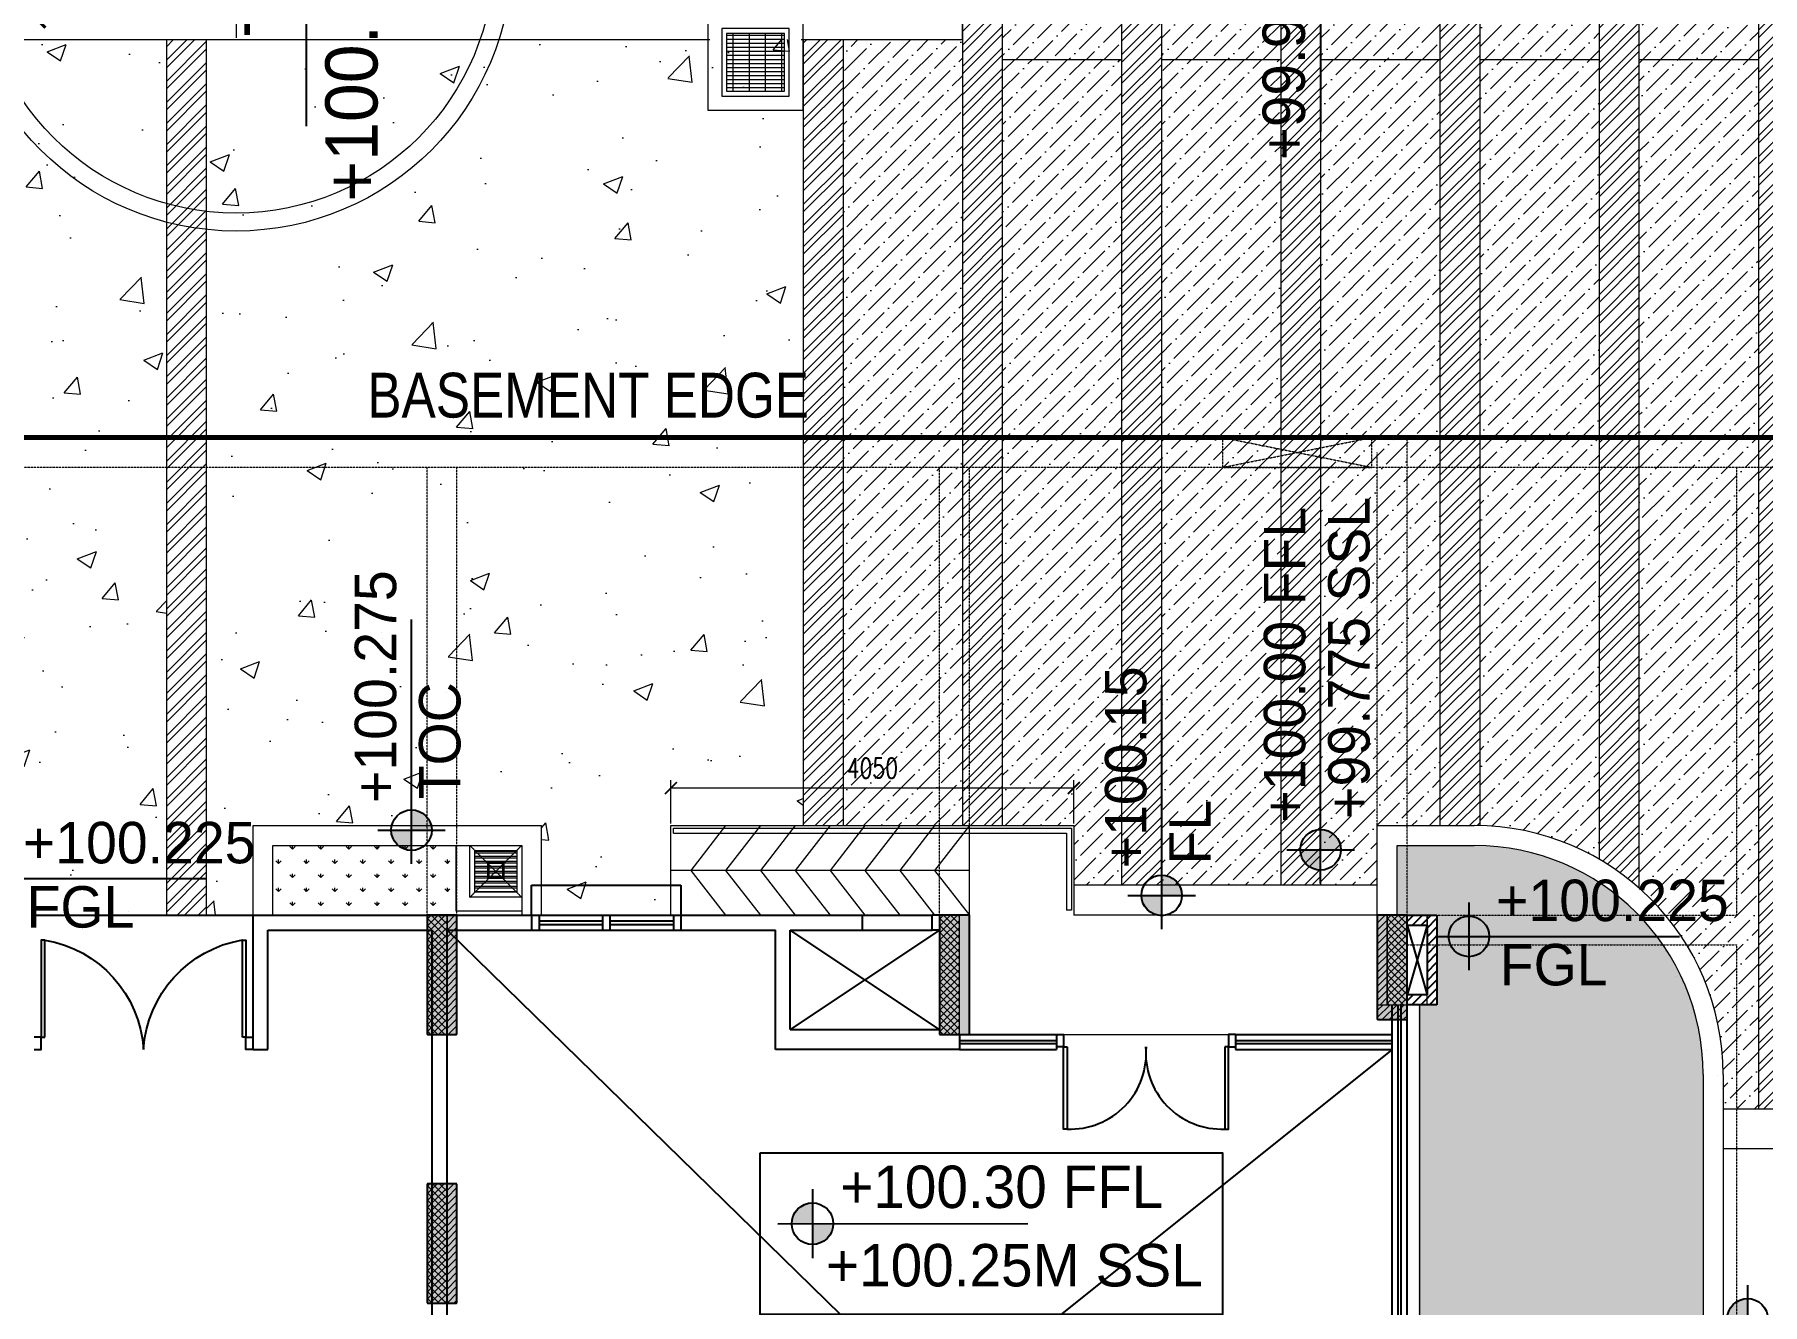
# Model space of a CAD drawing. Header units: millimetres. Extents: x 7964926 to 16080295, y -6277184 to -2986664.
# Drawn here: x 8145115 to 8162482, y -3094772 to -3082010 of the extents above; entities that cross this region are included whole.
import ezdxf

# ---------------------------------------------------------------- set-up
doc = ezdxf.new("R2010")
doc.units = ezdxf.units.MM
doc.header["$LTSCALE"] = 2000
doc.header["$MEASUREMENT"] = 0
doc.header["$PDMODE"] = 35
doc.header["$PDSIZE"] = 100
for name, pattern in [('( Hidden )', [0.375, 0.25, -0.125]), ('1', [0, 0, 0]), ('DASHED2', [0.375, 0.25, -0.125]), ('HIDDEN', [0.375, 0.25, -0.125])]:
    doc.linetypes.add(name, pattern=pattern)
for name, color, linetype in [('a-chajja', 2, 'HIDDEN'), ('a-col', 8, 'DASHED2'), ('a-cutout', 8, 'Continuous'), ('a-door', 8, 'Continuous'), ('a-glazing', 5, 'Continuous'), ('a-hat col', 252, 'Continuous'), ('a-hatch', 8, 'Continuous'), ('a-hatch wall', 8, 'Continuous'), ('a-stair', 1, 'Continuous'), ('a-wall', 8, 'Continuous'), ('a-window', 8, 'Continuous'), ('L - proposed trees', 74, 'Continuous'), ('L-FL', 7, 'Continuous')]:
    doc.layers.add(name, color=color, linetype=linetype)
for name, color, linetype, lineweight in [('BASEMENT EDGE', 4, 'Continuous', 5), ('L - paving', 9, 'Continuous', 5), ('L- existing trees', 76, 'Continuous', 18), ('L-base plan', 250, 'Continuous', 5), ('L-CHAMBERS', 50, 'Continuous', 5), ('L-CORECUT', 4, 'Continuous', 5), ('L-DIM', 2, 'Continuous', 18), ('L-ELE 1', 24, 'Continuous', 20), ('L-ELE 2', 30, 'Continuous', 15), ('L-ELE 4', 27, 'Continuous', 9), ('L-ELE-4', 44, 'Continuous', 5), ('L-HATCH-1', 9, 'Continuous', 5), ('L-kerb', 24, 'Continuous', 13), ('L-lights', 213, 'Continuous', 0), ('L-Paver 400x400', 250, '1', 13), ('L-SHRUBS', 96, 'Continuous', 18), ('L-TEXT', 7, 'Continuous', 20), ('STR-Column', 250, 'Continuous', 15), ('STR-Column Hatch', 250, 'Continuous', 15), ('STR-Podium Beam', 8, 'Continuous', 15), ('STR-RCC Up Stand', 250, 'Continuous', 15), ('STR-Retaining Wall', 250, 'HIDDEN', 15)]:
    doc.layers.add(name, color=color, linetype=linetype, lineweight=lineweight)
doc.styles.add('Arial narrow', font='ARIALN.TTF')
doc.styles.add('Century Gothic', font='GOTHIC.TTF')
doc.styles.add('romans', font='romans.shx', dxfattribs={"width": 0.75})
doc.styles.get("Standard").update_dxf_attribs({"font": 'romans.shx', "width": 0.75})
doc.dimstyles.new('a-100 dim s', dxfattribs={"dimscale": 200, "dimtxt": 1, "dimasz": 0.6, "dimexe": 0.4, "dimexo": 0.1, "dimgap": 0.5, "dimtad": 1, "dimdec": 0, "dimzin": 1, "dimdsep": 46, "dimtxsty": 'romans', "dimblk": 'ARCHTICK', "dimcen": 0.09, "dimclrd": 8, "dimclre": 8, "dimclrt": 2, "dimadec": 0, "dimazin": 0, "dimtfac": 1, "dimtdec": 0, "dimtofl": 0, "dimtmove": 2, "dimatfit": 3, "dimfxl": 1, "dimtolj": 1, "dimtzin": 0, "dimlwd": -1, "dimlwe": -1, "dimarcsym": 0})
pattern_1 = [(45, (5637776.44, -3588698.786), (-35.3553391, 35.3553391), []), (135, (5637776.44, -3588698.786), (-35.3553391, -35.3553391), [])]
pattern_2 = [(45, (5637776.44, -3591598.786), (-35.3553391, 35.3553391), []), (135, (5637776.44, -3591598.786), (-35.3553391, -35.3553391), [])]
pattern_3 = [(45, (5642926.44, -3588698.786), (-35.3553391, 35.3553391), []), (135, (5642926.44, -3588698.786), (-35.3553391, -35.3553391), [])]
pattern_4 = [(45, (5647426.44, -3588698.786), (-35.3553391, 35.3553391), []), (135, (5647426.44, -3588698.786), (-35.3553391, -35.3553391), [])]
pattern_5 = [(45, (5651888.427, -3483468.836), (-35.3553391, 35.3553391), [])]
pattern_6 = [(45, (5651888.427, -3480568.836), (-35.3553391, 35.3553391), [])]
pattern_7 = [(45, (5661238.427, -3480568.836), (-35.3553391, 35.3553391), [])]
pattern_8 = [(45, (5674698.427, -3570941.595), (-35.3553391, 35.3553391), [])]
pattern_9 = [(45, (0.76, -12.86), (66.2912607, 243.067956), [312.5, -62.5, 0, -62.5])]
pattern_10 = [(50, (0, 0), (1972.4655, -172.56837), [206.25, -2268.75]), (355, (0, 0), (-381.56617, 2068.52837), [165, -1815]), (100.451444, (164.4, -14.4), (1590.89933, 1895.95998), [175.28553, -1928.1408]), (46.1842, (0, 550), (2934.91366, -455.178), [309.375, -3403.125]), (96.635635, (244.6, 512), (2570.32035, 2678.82615), [262.9284, -2892.2128]), (351.184164, (0, 550), (2570.3203, 2678.8262), [247.5, -2722.5]), (21, (275, 412.5), (1641.4944, -1107.20195), [206.25, -2268.75]), (326, (275, 412.5), (669.11716, 1994.16262), [165, -1815]), (71.451445, (411.8, 320.2), (2310.61154, 886.96067), [175.2855, -1928.1408]), (37.5, (0, 0), (33.4396, 915.4581), [0, -1793, 0, -1842.5, 0, -1821.875]), (7.5, (0, 0), (723.44123, 1084.63221), [0, -1050.5, 0, -1751.75, 0, -694.375]), (327.5, (-613.25, 0), (1468.0117, -62.0259), [0, -687.5, 0, -2145, 0, -2846.25]), (317.5, (-888.2, 0), (1603.76197, 275.2887), [0, -893.75, 0, -1424.5, 0, -2021.25])]
pattern_11 = [(45, (0, 0), (-106.0660172, 106.0660172), []), (45, (0, 75), (-106.0660172, 106.0660172), [])]

# ---------------------------------------------------------------- blocks, each defined once
blk = doc.blocks.new('basement - column')
at = {"layer": 'a-hat col'}
h = blk.add_hatch(color=256, dxfattribs=at)
h.dxf.hatch_style = 1
h.paths.add_polyline_path([(161275, -4799), (160975, -4799), (160975, -5999), (161275, -5999)])
h = blk.add_hatch(color=256, dxfattribs=at)
h.dxf.hatch_style = 1
h.paths.add_polyline_path([(166425, -4799), (166125, -4799), (166125, -5999), (166425, -5999)])
h = blk.add_hatch(color=256, dxfattribs=at)
h.dxf.hatch_style = 1
h.paths.add_polyline_path([(170825, -4799), (170525, -4799), (170525, -5849), (170825, -5849)])
h = blk.add_hatch(color=256, dxfattribs=at)
h.dxf.hatch_style = 1
h.paths.add_polyline_path([(161275, -7499), (160975, -7499), (160975, -8699), (161275, -8699)])
at = {"layer": 'a-col', "linetype": 'DASHED2', "ltscale": 0.001}
for points in [[(160975, -5999), (161275, -5999), (161275, -4799), (160975, -4799)], [(166125, -5999), (166425, -5999), (166425, -4799), (166125, -4799)], [(170525, -5849), (170825, -5849), (170825, -4799), (170525, -4799)], [(160975, -8699), (161275, -8699), (161275, -7499), (160975, -7499)]]:
    blk.add_lwpolyline(points, close=True, dxfattribs=at)
blk = doc.blocks.new('tree4 cg')
at = {"layer": 'L- existing trees'}
for p, q in [((-1329.1, 1981.5), (-1329.1, 998.3)), ((-838.3, 1461.8), (-1819.9, 1461.8))]:
    blk.add_line(p, q, dxfattribs=at)
for centre, radius in [((-1329.4, 1462.5), 1542.1), ((-1329.4, 1462.5), 1442.1), ((-1329.1, 1461.8), 28.1)]:
    blk.add_circle(centre, radius, dxfattribs=at)
blk = doc.blocks.new('finish lvl')
h = blk.add_hatch(color=256)
edge = h.paths.add_edge_path()
edge.add_ellipse((0.0378, 0.003), major_axis=(-0.0305, 0.0305), ratio=1, start_angle=-45, end_angle=45)
edge.add_line((-0.0053, 0.003), (0.0378, 0.003))
edge.add_line((0.0378, 0.003), (0.0378, 0.0461))
edge = h.paths.add_edge_path()
edge.add_ellipse((0.0378, 0.003), major_axis=(-0.0305, 0.0305), ratio=1, start_angle=135, end_angle=225)
edge.add_line((0.0809, 0.003), (0.0378, 0.003))
edge.add_line((0.0378, 0.003), (0.0378, -0.0401))
for p, q in [((0.0378, 0.0748), (0.0378, -0.0688)), ((-0.034, 0.003), (0.4857, 0.003))]:
    blk.add_line(p, q)
blk.add_ellipse((0.0378, 0.003), major_axis=(-0.0305, 0.0305), ratio=1, start_param=1.570796326794534, end_param=7.85398163397412)
at = {"layer": 'L-FL'}
for tag, p in [('%%P0.00', (0.1256, 0.0357)), ('FIN.LVL.', (0.1075, -0.103))]:
    blk.add_attdef(tag, p, '', height=0.08, dxfattribs=at)
blk = doc.blocks.new('door1800')
at = {"layer": 'a-door'}
for points in [[(129709, -237812), (129709, -237885), (129583, -237885), (129583, -237812)], [(129709, -239665), (129709, -239592), (129583, -239592), (129583, -239665)]]:
    blk.add_lwpolyline(points, dxfattribs=at)
for points in [[(129583, -237922), (128731, -237922), (128731, -237885), (129583, -237885)], [(129583, -239555), (128731, -239555), (128731, -239592), (129583, -239592)]]:
    blk.add_lwpolyline(points, close=True, dxfattribs=at)
for centre, start, end in [((129517, -237954), 177.6594, 274.8088), ((129517, -239523), 85.1912, 182.3406)]:
    blk.add_arc(centre, 787, start, end, dxfattribs=at)
blk = doc.blocks.new('electrical room_2.2m')
at = {"layer": 'a-door'}
for points in [[(0, 0), (71, 0), (71, -122), (0, -122)], [(2200, 0), (2129, 0), (2129, -122), (2200, -122)]]:
    blk.add_lwpolyline(points, dxfattribs=at)
for points in [[(107, -122), (107, -1100), (71, -1100), (71, -122)], [(2093, -122), (2093, -1100), (2129, -1100), (2129, -122)]]:
    blk.add_lwpolyline(points, close=True, dxfattribs=at)
for centre, radius, start, end in [((-89, 75), 1191, 279.4634, 356.4294), ((2289, 75), 1192, 183.5891, 260.5418)]:
    blk.add_arc(centre, radius, start, end, dxfattribs=at)
blk = doc.blocks.new('block 3')
at = {"layer": 'a-hatch wall'}
h = blk.add_hatch(dxfattribs=at)
h.set_pattern_fill('ANSI31', color=256, scale=500)
h.set_pattern_definition([(45, (1424320.437, 166168.526), (-44.1941738, 44.1941738), [])])
h.paths.add_polyline_path([(8236793.7, -2854205.3), (8236493.7, -2854205.3), (8236493.7, -2854305.3), (8236693.7, -2854305.3), (8236693.7, -2855005.3), (8236493.7, -2855005.3), (8236493.7, -2855105.3), (8236793.7, -2855105.3)])
at = {"layer": 'a-chajja', "ltscale": 500}
blk.add_lwpolyline([(8227693.7, -2854205.3), (8227693.7, -2853905.3), (8229193.7, -2853905.3), (8229193.7, -2854205.3)], dxfattribs=at)
at = {"layer": 'a-cutout', "linetype": 'HIDDEN', "ltscale": 1000}
for p, q in [((8226843.7, -2854355.3), (8236343.7, -2863630.3)), ((8236343.7, -2855555.3), (8226243.7, -2863630.3))]:
    blk.add_line(p, q, dxfattribs=at)
at = {"layer": 'a-stair'}
for p, q in [((8222701.9, -2854205.3), (8224893.7, -2854205.3)), ((8231018.7, -2854205.3), (8231718.7, -2854205.3)), ((8231793.7, -2855355.3), (8230293.7, -2854355.3)), ((8231793.7, -2854355.3), (8230293.7, -2855355.3)), ((8231018.7, -2854355.3), (8231718.7, -2854355.3)), ((8236693.7, -2854305.3), (8236493.7, -2855005.3)), ((8236493.7, -2854305.3), (8236693.7, -2855005.3))]:
    blk.add_line(p, q, dxfattribs=at)
at = {"layer": 'a-wall'}
for p, q in [((8224893.7, -2854205.3), (8227693.7, -2854205.3)), ((8224893.7, -2855555.3), (8224893.7, -2854205.3)), ((8227693.7, -2854205.3), (8227693.7, -2854355.3)), ((8229193.7, -2854205.3), (8231018.7, -2854205.3)), ((8229193.7, -2854205.3), (8229193.7, -2854355.3)), ((8231018.7, -2854355.3), (8231018.7, -2854205.3)), ((8231718.7, -2854355.3), (8231718.7, -2854205.3)), ((8231793.7, -2854205.3), (8231718.7, -2854205.3)), ((8231793.7, -2854205.3), (8231793.7, -2854355.3)), ((8236493.7, -2854205.3), (8236793.7, -2854205.3)), ((8236793.7, -2854205.3), (8236793.7, -2855105.3)), ((8225043.7, -2854355.3), (8226693.7, -2854355.3)), ((8225043.7, -2855555.3), (8225043.7, -2854355.3)), ((8226693.7, -2861805.3), (8226693.7, -2854355.3)), ((8226843.7, -2854355.3), (8227693.7, -2854355.3)), ((8226843.7, -2861955.3), (8226843.7, -2854355.3)), ((8229193.7, -2854355.3), (8230143.7, -2854355.3)), ((8230143.7, -2855555.3), (8230143.7, -2854355.3)), ((8230293.7, -2854355.3), (8231018.7, -2854355.3)), ((8230293.7, -2855355.3), (8230293.7, -2854355.3)), ((8231793.7, -2854355.3), (8231718.7, -2854355.3)), ((8236493.7, -2854305.3), (8236693.7, -2854305.3)), ((8236693.7, -2854305.3), (8236693.7, -2855005.3)), ((8236693.7, -2855005.3), (8236493.7, -2855005.3)), ((8236793.7, -2855105.3), (8236493.7, -2855105.3)), ((8230293.7, -2855355.3), (8231793.7, -2855355.3)), ((8231993.7, -2855405.3), (8231993.7, -2855555.3)), ((8224893.7, -2855555.3), (8225043.7, -2855555.3)), ((8231993.7, -2855555.3), (8230143.7, -2855555.3))]:
    blk.add_line(p, q, dxfattribs=at)
at = {"layer": 'a-window'}
for p, q in [((8227693.7, -2854205.3), (8229193.7, -2854205.3)), ((8227768.7, -2854205.3), (8227768.7, -2854355.3)), ((8227768.7, -2854262.8), (8228406.2, -2854262.8)), ((8228406.2, -2854205.3), (8228406.2, -2854355.3)), ((8228481.2, -2854205.3), (8228481.2, -2854355.3)), ((8228481.2, -2854262.8), (8229118.7, -2854262.8)), ((8229118.7, -2854205.3), (8229118.7, -2854355.3)), ((8227693.7, -2854355.3), (8229193.7, -2854355.3)), ((8227768.7, -2854297.8), (8228406.2, -2854297.8)), ((8228481.2, -2854297.8), (8229118.7, -2854297.8)), ((8236343.7, -2859692.8), (8236343.7, -2855105.3)), ((8236403.7, -2859692.8), (8236403.7, -2855105.3)), ((8236433.7, -2859692.8), (8236433.7, -2855105.3)), ((8236493.7, -2859692.8), (8236493.7, -2855105.3)), ((8231993.7, -2855405.3), (8232968.7, -2855405.3)), ((8231993.7, -2855465.3), (8232968.7, -2855465.3)), ((8232968.7, -2855405.3), (8232968.7, -2855555.3)), ((8234768.7, -2855405.3), (8236343.7, -2855405.3)), ((8234768.7, -2855405.3), (8234768.7, -2855555.3)), ((8234768.7, -2855465.3), (8236343.7, -2855465.3)), ((8231993.7, -2855495.3), (8232968.7, -2855495.3)), ((8231993.7, -2855555.3), (8232968.7, -2855555.3)), ((8234768.7, -2855495.3), (8236343.7, -2855495.3)), ((8234768.7, -2855555.3), (8236343.7, -2855555.3))]:
    blk.add_line(p, q, dxfattribs=at)
at = {"layer": 'a-glazing', "xscale": 0.9712230215821651, "yscale": 0.9712230215821651, "zscale": 0.9712230215821651, "rotation": 90}
blk.add_blockref('door1800', (8002000.7, -2981381.8), dxfattribs=at)
at = {"layer": 'a-hatch', "xscale": -1, "rotation": 180}
blk.add_blockref('electrical room_2.2m', (8222693.7, -2855555.3), dxfattribs=at)
blk = doc.blocks.new('cb 1')
at = {"layer": 'L-Paver 400x400', "true_color": 0x636466}
h = blk.add_hatch(dxfattribs=at)
h.set_pattern_fill('GRATE', color=251, scale=1300)
h.paths.add_polyline_path([(8080578, -3139540), (8079998, -3139540), (8079998, -3140120), (8080578, -3140120)])
at = {"layer": 'L-CHAMBERS', "color": 8}
blk.add_lwpolyline([(8079808, -3140310), (8080768, -3140310), (8080768, -3139350), (8079808, -3139350)], close=True, dxfattribs=at)
at = {"layer": 'L-CHAMBERS', "color": 37}
for points in [[(8079948, -3140170), (8080628, -3140170), (8080628, -3139490), (8079948, -3139490)], [(8079998, -3140120), (8080578, -3140120), (8080578, -3139540), (8079998, -3139540)]]:
    blk.add_lwpolyline(points, close=True, dxfattribs=at)
blk = doc.blocks.new('PL')
at = {"layer": 'L-lights'}
h = blk.add_hatch(dxfattribs=at)
h.set_pattern_fill('ANSI31', color=256, scale=32.5, style=0)
h.set_pattern_definition([(45, (6e-11, 1e-11), (-72.965, 72.965), [])])
edge = h.paths.add_edge_path()
edge.add_arc((0, 0), 359, 89.6522, 276.067)
edge.add_arc((0, 0), 359, 276.067, 449.6522)
at = {"layer": 'L-lights', "const_width": 65}
for points in [[(0, -1659), (0, 1659)], [(1659, -2), (-1659, -2)]]:
    blk.add_lwpolyline(points, dxfattribs=at)
for points in [[(6, 1009, 1.057607), (107, -1003, 0.945531)], [(2, 359, 1.057607), (38, -357, 0.945531)]]:
    blk.add_lwpolyline(points, format="xyb", close=True, dxfattribs=at)
blk = doc.blocks.new('_ArchTick')
at = {"color": 0, "linetype": 'ByBlock', "const_width": 0.15}
blk.add_lwpolyline([(-0.5, -0.5), (0.5, 0.5)], dxfattribs=at)
blk = doc.blocks.new('*D411')
at = {"layer": 'Defpoints', "color": 0, "transparency": 16777216}
for p in [(8151511, -3089583), (8151511, -3089960), (8155561, -3089960)]:
    blk.add_point(p, dxfattribs=at)
at = {"layer": 'L-DIM', "color": 8, "transparency": 16777216}
for p, q in [((8151511, -3089940), (8151511, -3089503)), ((8155561, -3089583), (8151511, -3089583)), ((8155561, -3089940), (8155561, -3089503))]:
    blk.add_line(p, q, dxfattribs=at)
at = {"layer": 'L-DIM', "color": 8, "transparency": 16777216, "xscale": 120, "yscale": 120, "zscale": 120, "rotation": 180}
blk.add_blockref('_ArchTick', (8151511, -3089583), dxfattribs=at)
at = {"layer": 'L-DIM', "color": 8, "transparency": 16777216, "xscale": 120, "yscale": 120, "zscale": 120}
blk.add_blockref('_ArchTick', (8155561, -3089583), dxfattribs=at)
at = {"layer": 'L-DIM', "color": 2, "transparency": 16777216, "insert": (8153536, -3089383), "char_height": 200, "attachment_point": 5, "style": 'romans'}
blk.add_mtext('\\A1;4050', dxfattribs=at)

msp = doc.modelspace()

# ---------------------------------------------------------------- hatches: boundary and pattern name
at = {"layer": 'L - paving'}
h = msp.add_hatch(dxfattribs=at)
h.set_pattern_fill('ANSI36', color=37, scale=1000)
h.set_pattern_definition([(45, (-6399.24, 232.08), (66.2912607, 243.067956), [312.5, -62.5, 0, -62.5])])
edge = h.paths.add_edge_path()
edge.add_line((8156443.6, -3080513.7), (8156441.2, -3082260))
edge.add_line((8156441.2, -3082260), (8157641.2, -3082260))
edge.add_line((8157641.2, -3082260), (8157641.2, -3080508.1))
edge.add_line((8157641.2, -3080508.1), (8157401.1, -3080508.1))
edge.add_line((8157401.1, -3080608.1), (8157401.1, -3080508.1))
edge.add_line((8157401.1, -3080508.1), (8156441.2, -3080508.1))
h.paths.add_polyline_path([(8156891.1, -3080608.1), (8156921.1, -3080638.1), (8156951.1, -3080608.1)], flags=17)
h = msp.add_hatch(dxfattribs=at)
h.set_pattern_fill('ANSI36', color=37, scale=1000)
h.set_pattern_definition([(45, (-4799.24, 232.08), (66.2912607, 243.067956), [312.5, -62.5, 0, -62.5])])
edge = h.paths.add_edge_path()
edge.add_line((8158041.2, -3082260), (8159241.2, -3082260))
edge.add_line((8159241.2, -3082260), (8159241.2, -3080608.1))
edge.add_line((8159241.2, -3080508.1), (8158041.2, -3080508.1))
edge.add_line((8158041.2, -3080519.1), (8158041.2, -3082260))
h = msp.add_hatch(dxfattribs=at)
h.set_pattern_fill('ANSI36', color=37, scale=1000)
h.set_pattern_definition(pattern_9)
edge = h.paths.add_edge_path()
edge.add_arc((8159586.3, -3092460), 2500, 59.86927, 88.74084)
edge.add_line((8159641.2, -3089960.6), (8159641.2, -3080508.1))
edge.add_line((8159641.2, -3080508.1), (8160841.2, -3080508.1))
edge.add_line((8160841.2, -3080508.1), (8160841.2, -3090297.8))
h = msp.add_hatch(dxfattribs=at)
h.set_pattern_fill('ANSI36', color=37, scale=1000)
h.set_pattern_definition(pattern_9)
edge = h.paths.add_edge_path()
edge.add_line((8162086.3, -3092610), (8162086.3, -3092810))
edge.add_line((8162086.3, -3092810), (8162441.2, -3092810))
edge.add_line((8162441.2, -3092810), (8162441.2, -3080508.1))
edge.add_line((8162441.2, -3080508.1), (8161241.2, -3080508.1))
edge.add_line((8161241.2, -3080508.1), (8161241.2, -3090586.1))
edge.add_arc((8159567.5, -3092473.3), 2522.4, -3.10489, 48.43177, ccw=False)
h = msp.add_hatch(dxfattribs=at)
h.set_pattern_fill('ANSI36', color=37, scale=1000)
h.set_pattern_definition([(45, (-7999.24, 232.08), (66.2912607, 243.067956), [312.5, -62.5, 0, -62.5])])
h.paths.add_polyline_path([(8154841.2, -3082260), (8156041.2, -3082260), (8156041.2, -3080608.1), (8154841.2, -3080608.1)])
h = msp.add_hatch(dxfattribs=at)
h.set_pattern_fill('AR-CONC', color=252, scale=275)
h.set_pattern_definition(pattern_10)
h.paths.add_polyline_path([(8145111.3, -3089960), (8145111.3, -3090860), (8146441.2, -3090860), (8146441.2, -3082060), (8146441.1, -3082060), (8145481.1, -3082060), (8140441.2, -3082060), (8140441.2, -3089960)])
h = msp.add_hatch(dxfattribs=at)
h.set_pattern_fill('AR-CONC', color=252, scale=275)
h.set_pattern_definition(pattern_10)
h.paths.add_polyline_path([(8151511, -3089960), (8152841.2, -3089960), (8152841.2, -3082060), (8152841.1, -3082060), (8151881.1, -3082060), (8146841.2, -3082060), (8146841.2, -3090860), (8147311.3, -3090860), (8147311.3, -3089960), (8150211.3, -3089960), (8150211.3, -3090860), (8151511, -3090860)])
h = msp.add_hatch(dxfattribs=at)
h.set_pattern_fill('ANSI36', color=256, scale=1000)
h.set_pattern_definition([(45, (8085373.4, -3160507.56), (66.29126, 243.06796), [312.5, -62.5, 0, -62.5])])
h.paths.add_polyline_path([(8153241.2, -3089960), (8154441.2, -3089960), (8154441.2, -3082060), (8153241.2, -3082060)])
h = msp.add_hatch(dxfattribs=at)
h.set_pattern_fill('ANSI36', color=256, scale=1000)
h.set_pattern_definition([(45, (8086973.4, -3160507.56), (66.29126, 243.06796), [312.5, -62.5, 0, -62.5])])
h.paths.add_polyline_path([(8155561.2, -3090560), (8156041.2, -3090560), (8156041.2, -3082260), (8154841.2, -3082260), (8154841.2, -3089960), (8155561.2, -3089960)])
h = msp.add_hatch(dxfattribs=at)
h.set_pattern_fill('ANSI36', color=256, scale=1000)
h.set_pattern_definition([(45, (8088573.4, -3160507.56), (66.29126, 243.06796), [312.5, -62.5, 0, -62.5])])
h.paths.add_polyline_path([(8156441.2, -3090560), (8157641.2, -3090560), (8157641.2, -3082260), (8156441.2, -3082260)])
h = msp.add_hatch(dxfattribs=at)
h.set_pattern_fill('ANSI36', color=256, scale=1000)
h.set_pattern_definition([(45, (8087173.4, -3160507.56), (66.29126, 243.06796), [312.5, -62.5, 0, -62.5])])
h.paths.add_polyline_path([(8158041.2, -3090560), (8158611.2, -3090560), (8158611.2, -3089960), (8159241.2, -3089960), (8159241.2, -3082260), (8158041.2, -3082260)])
h = msp.add_hatch(dxfattribs=at)
h.set_pattern_fill('AR-CONC', color=252, scale=275)
h.set_pattern_definition(pattern_10)
h.paths.add_polyline_path([(8169986.3, -3095988), (8169986.3, -3093199), (8162086.3, -3093220.9), (8162086.3, -3096010)])
at = {"layer": 'L-HATCH-1'}
h = msp.add_hatch(dxfattribs=at)
h.set_pattern_fill('STEEL', color=26, scale=1200)
h.set_pattern_definition(pattern_11)
h.paths.add_polyline_path([(8154441.2, -3089960), (8154841.2, -3089960), (8154841.2, -3080508.1), (8154441.2, -3080508.1)])
h = msp.add_hatch(dxfattribs=at)
h.set_pattern_fill('STEEL', color=26, scale=1200)
h.set_pattern_definition(pattern_11)
h.paths.add_polyline_path([(8156041.2, -3090560), (8156441.2, -3090560), (8156441.2, -3080508.1), (8156041.2, -3080508.1)])
h = msp.add_hatch(dxfattribs=at)
h.set_pattern_fill('STEEL', color=26, scale=1200)
h.set_pattern_definition(pattern_11)
h.paths.add_polyline_path([(8157641.2, -3090560), (8158041.2, -3090560), (8158041.2, -3080508.1), (8157641.2, -3080508.1)])
h = msp.add_hatch(dxfattribs=at)
h.set_pattern_fill('STEEL', color=26, scale=1200)
h.set_pattern_definition(pattern_11)
edge = h.paths.add_edge_path()
edge.add_arc((8159586.3, -3092460), 2500, 88.74084, 90.00003)
edge.add_line((8159586.3, -3089960), (8159241.2, -3089960))
edge.add_line((8159241.2, -3089960), (8159241.2, -3080508.1))
edge.add_line((8159241.2, -3080508.1), (8159641.2, -3080508.1))
edge.add_line((8159641.2, -3080508.1), (8159641.2, -3089960.6))
h = msp.add_hatch(dxfattribs=at)
h.set_pattern_fill('STEEL', color=26, scale=1200)
h.set_pattern_definition(pattern_11)
edge = h.paths.add_edge_path()
edge.add_arc((8159586.3, -3092460), 2500, 48.54935, 59.86927)
edge.add_line((8160841.2, -3090297.8), (8160841.2, -3080508.1))
edge.add_line((8160841.2, -3080508.1), (8161241.2, -3080508.1))
edge.add_line((8161241.2, -3080508.1), (8161241.2, -3090586.1))
h = msp.add_hatch(dxfattribs=at)
h.set_pattern_fill('STEEL', color=26, scale=1200)
h.set_pattern_definition(pattern_11)
h.paths.add_polyline_path([(8162841.2, -3092810), (8162841.2, -3080508.1), (8162441.2, -3080508.1), (8162441.2, -3092810)])
h = msp.add_hatch(dxfattribs=at)
h.set_pattern_fill('STEEL', color=26, scale=1200)
h.set_pattern_definition(pattern_11)
h.paths.add_polyline_path([(8146441.2, -3090860), (8146841.2, -3090860), (8146841.2, -3082060), (8146441.2, -3082060)])
h = msp.add_hatch(dxfattribs=at)
h.set_pattern_fill('STEEL', color=26, scale=1200)
h.set_pattern_definition(pattern_11)
h.paths.add_polyline_path([(8152841.2, -3089960), (8153241.2, -3089960), (8153241.2, -3082060), (8152841.2, -3082060)])
at = {"layer": 'L-Paver 400x400', "true_color": 0x636466}
h = msp.add_hatch(dxfattribs=at)
h.set_pattern_fill('ANSI32', color=251, scale=135, angle=315)
h.set_pattern_definition([(0, (150877.506, 57849.157), (1e-14, 50.625), []), (0, (150894.38, 57832.28), (1e-14, 50.625), [])])
h.paths.add_polyline_path([(8149961.3, -3090210), (8149541.3, -3090210), (8149541.3, -3090630), (8149961.3, -3090630)])
at = {"layer": 'L-SHRUBS'}
h = msp.add_hatch(dxfattribs=at)
h.set_pattern_fill('GRASS', color=256, scale=200)
h.paths.add_polyline_path([(8149361.1, -3090860), (8149361.1, -3090160), (8147511.3, -3090160), (8147511.3, -3090860)])
h = msp.add_hatch(dxfattribs=at)
h.set_pattern_fill('GRASS', color=256, scale=200)
h.paths.add_polyline_path([(8160059.8, -3095718.2), (8160859.8, -3095718.2), (8160859.8, -3096518.2), (8160059.8, -3096518.2)], flags=16)
h.paths.add_polyline_path([(8157243.9, -3101563.5), (8157236.8, -3100903.5), (8158036.8, -3100903.5), (8158043.9, -3101563.5)], flags=17)
edge = h.paths.add_edge_path()
edge.add_line((8153261.2, -3101563.5), (8161886.3, -3101563.5))
edge.add_line((8161886.3, -3101563.5), (8161886.3, -3092610))
edge.add_arc((8159583, -3092467.6), 2307.6, 356.46243, 449.92009)
edge.add_line((8159586.3, -3090160), (8158811.2, -3090160))
edge.add_line((8158811.2, -3090160), (8158811.2, -3090860))
edge.add_line((8158811.2, -3090860), (8159211.3, -3090860))
edge.add_line((8159211.3, -3090860), (8159211.3, -3091760))
edge.add_line((8159211.3, -3091760), (8159023.6, -3091759.6))
edge.add_line((8159023.6, -3091759.6), (8159023.6, -3099534.6))
edge.add_line((8159023.6, -3099534.6), (8159211.3, -3099535))
edge.add_line((8159211.3, -3099535), (8159211.3, -3100435))
edge.add_line((8159211.3, -3100435), (8159211.1, -3100435))
edge.add_line((8159211.1, -3100435), (8159211.1, -3100560))
edge.add_line((8159211.1, -3100560), (8152611.2, -3100560))
edge.add_line((8152611.2, -3100560), (8152611.2, -3103060))
edge.add_line((8152611.2, -3103060), (8153261.2, -3103060))
edge.add_line((8153261.2, -3103060), (8153261.2, -3101563.5))
at = {"layer": 'STR-Column Hatch'}
h = msp.add_hatch(dxfattribs=at)
h.set_pattern_fill('ANSI37', color=250, scale=400)
h.set_pattern_definition(pattern_1)
h.paths.add_polyline_path([(8149061.1, -3092060), (8149261.1, -3092060), (8149261.1, -3090860), (8149061.1, -3090860)])
h = msp.add_hatch(dxfattribs=at)
h.set_pattern_fill('ANSI37', color=250, scale=400)
h.set_pattern_definition(pattern_1)
h.paths.add_polyline_path([(8149061.1, -3092060), (8149261.1, -3092060), (8149261.1, -3090860), (8149061.1, -3090860)])
h = msp.add_hatch(dxfattribs=at)
h.set_pattern_fill('ANSI31', color=250, scale=400)
h.set_pattern_definition(pattern_6)
h.paths.add_polyline_path([(8149261.1, -3092060), (8149361.1, -3092060), (8149361.1, -3090860), (8149261.1, -3090860)])
h = msp.add_hatch(dxfattribs=at)
h.set_pattern_fill('ANSI31', color=250, scale=400)
h.set_pattern_definition(pattern_6)
h.paths.add_polyline_path([(8149261.1, -3092060), (8149361.1, -3092060), (8149361.1, -3090860), (8149261.1, -3090860)])
h = msp.add_hatch(dxfattribs=at)
h.set_pattern_fill('ANSI37', color=250, scale=400)
h.set_pattern_definition(pattern_3)
h.paths.add_polyline_path([(8154211.1, -3092060), (8154411.1, -3092060), (8154411.1, -3090860), (8154211.1, -3090860)])
h = msp.add_hatch(dxfattribs=at)
h.set_pattern_fill('ANSI37', color=250, scale=400)
h.set_pattern_definition(pattern_3)
h.paths.add_polyline_path([(8154211.1, -3092060), (8154411.1, -3092060), (8154411.1, -3090860), (8154211.1, -3090860)])
h = msp.add_hatch(dxfattribs=at)
h.set_pattern_fill('ANSI31', color=250, scale=400)
h.set_pattern_definition(pattern_7)
h.paths.add_polyline_path([(8158611.1, -3091760), (8158711.1, -3091760), (8158711.1, -3090860), (8158611.1, -3090860)])
h = msp.add_hatch(dxfattribs=at)
h.set_pattern_fill('ANSI31', color=250, scale=400)
h.set_pattern_definition(pattern_7)
h.paths.add_polyline_path([(8158611.1, -3091760), (8158711.1, -3091760), (8158711.1, -3090860), (8158611.1, -3090860)])
h = msp.add_hatch(dxfattribs=at)
h.set_pattern_fill('ANSI37', color=250, scale=400)
h.set_pattern_definition(pattern_4)
h.paths.add_polyline_path([(8158711.1, -3091760), (8158911.1, -3091760), (8158911.1, -3090860), (8158711.1, -3090860)])
h = msp.add_hatch(dxfattribs=at)
h.set_pattern_fill('ANSI37', color=250, scale=400)
h.set_pattern_definition(pattern_4)
h.paths.add_polyline_path([(8158711.1, -3091760), (8158911.1, -3091760), (8158911.1, -3090860), (8158711.1, -3090860)])
h = msp.add_hatch(dxfattribs=at)
h.set_pattern_fill('ANSI31', color=250, scale=400)
h.set_pattern_definition(pattern_8)
h.paths.add_polyline_path([(8158911.1, -3091760), (8158911.1, -3091910), (8158611.1, -3091910), (8158611.1, -3091760)])
h = msp.add_hatch(dxfattribs=at)
h.set_pattern_fill('ANSI31', color=250, scale=400)
h.set_pattern_definition(pattern_8)
h.paths.add_polyline_path([(8158911.1, -3091760), (8158911.1, -3091910), (8158611.1, -3091910), (8158611.1, -3091760)])
h = msp.add_hatch(dxfattribs=at)
h.set_pattern_fill('ANSI37', color=250, scale=400)
h.set_pattern_definition(pattern_2)
h.paths.add_polyline_path([(8149061.1, -3094760), (8149261.1, -3094760), (8149261.1, -3093560), (8149061.1, -3093560)])
h = msp.add_hatch(dxfattribs=at)
h.set_pattern_fill('ANSI37', color=250, scale=400)
h.set_pattern_definition(pattern_2)
h.paths.add_polyline_path([(8149061.1, -3094760), (8149261.1, -3094760), (8149261.1, -3093560), (8149061.1, -3093560)])
h = msp.add_hatch(dxfattribs=at)
h.set_pattern_fill('ANSI31', color=250, scale=400)
h.set_pattern_definition(pattern_5)
h.paths.add_polyline_path([(8149261.1, -3094760), (8149361.1, -3094760), (8149361.1, -3093560), (8149261.1, -3093560)])
h = msp.add_hatch(dxfattribs=at)
h.set_pattern_fill('ANSI31', color=250, scale=400)
h.set_pattern_definition(pattern_5)
h.paths.add_polyline_path([(8149261.1, -3094760), (8149361.1, -3094760), (8149361.1, -3093560), (8149261.1, -3093560)])

# ---------------------------------------------------------------- linework, layer by layer
at = {"layer": 'BASEMENT EDGE', "color": 2, "linetype": '( Hidden )', "ltscale": 0.01, "const_width": 50}
msp.add_lwpolyline([(7981805.8, -3086060), (7976491, -3129797.5), (7978510.2, -3129797.5), (7978510.2, -3137797.5), (7982586.2, -3137797.5), (7982586.2, -3145585), (8038276.2, -3145585), (8038276.2, -3143085), (8166136.2, -3143085), (8166136.2, -3086060)], close=True, dxfattribs=at)
at = {"layer": 'L-CHAMBERS', "color": 42}
msp.add_lwpolyline([(8150011.3, -3090820), (8149351.3, -3090820), (8149351.3, -3090160)], dxfattribs=at)
for points in [[(8150011.3, -3090680), (8149491.3, -3090680), (8149491.3, -3090160), (8150011.3, -3090160)], [(8149961.3, -3090630), (8149541.3, -3090630), (8149541.3, -3090210), (8149961.3, -3090210)]]:
    msp.add_lwpolyline(points, close=True, dxfattribs=at)
at = {"layer": 'L-CORECUT', "const_width": 25}
msp.add_lwpolyline([(8149676.3, -3090485), (8149826.3, -3090485), (8149826.3, -3090335), (8149676.3, -3090335)], close=True, dxfattribs=at)
at = {"layer": 'L-ELE 1'}
for p, q in [((8147311.3, -3090860), (8147311.3, -3089960)), ((8147311.3, -3089960), (8150211.3, -3089960)), ((8150211.3, -3090860), (8150211.3, -3089960)), ((8158611.2, -3089960), (8159586.3, -3089960)), ((8158611.2, -3090860), (8158611.2, -3089960)), ((8158611.2, -3090860), (8158611.2, -3090160)), ((8162086.3, -3092460), (8162086.3, -3126110))]:
    msp.add_line(p, q, dxfattribs=at)
msp.add_arc((8159586.3, -3092460), 2500, 0, 90, dxfattribs=at)
at = {"layer": 'L-ELE 2'}
for p, q in [((8151511, -3090860), (8151511, -3089960)), ((8151511, -3089960), (8154511, -3089960)), ((8154511, -3090860), (8154511, -3089960)), ((8154511, -3089960), (8155561.2, -3089960)), ((8155561.2, -3089960), (8155561.2, -3090860)), ((8158811.2, -3090160), (8159586.3, -3090160)), ((8158811.2, -3090710), (8158811.2, -3090160)), ((8158611.2, -3090560), (8155561.2, -3090560)), ((8158811.2, -3090871.3), (8158811.2, -3090510)), ((8158611.2, -3090860), (8155561.2, -3090860)), ((8158911.2, -3091760), (8158911.2, -3099535)), ((8159036.2, -3091760), (8159036.2, -3099535)), ((8155457.4, -3092060), (8157115, -3092060)), ((8161886.3, -3092460), (8161886.3, -3101563.5))]:
    msp.add_line(p, q, dxfattribs=at)
msp.add_lwpolyline([(8147511.3, -3090860), (8147511.3, -3090160), (8150011.3, -3090160), (8150011.3, -3090860)], dxfattribs=at)
msp.add_arc((8159586.3, -3092460), 2300, 0, 90, dxfattribs=at)
at = {"layer": 'L-ELE 4'}
for p, q in [((8154841.2, -3082260), (8156041.2, -3082260)), ((8156441.2, -3082260), (8157641.2, -3082260)), ((8158041.2, -3082260), (8159241.2, -3082260)), ((8159641.2, -3082260), (8160841.2, -3082260)), ((8161241.2, -3082260), (8162441.2, -3082260)), ((8146441.2, -3084310), (8146441.2, -3090860)), ((8146841.2, -3084310), (8146841.2, -3090860)), ((8169986.3, -3092810), (8162086.3, -3092810)), ((8169986.3, -3093210), (8162086.3, -3093210))]:
    msp.add_line(p, q, dxfattribs=at)
for points in [[(8154441.2, -3080508.1), (8154441.2, -3089960)], [(8154841.2, -3080508.1), (8154841.2, -3089960)], [(8156041.2, -3080508.1), (8156041.2, -3090560)], [(8156441.2, -3080558.1), (8156441.2, -3090560)], [(8157641.2, -3080508.1), (8157641.2, -3090560)], [(8158041.2, -3080508.1), (8158041.2, -3090560)], [(8158041.2, -3080558.1), (8158041.2, -3090560)], [(8159241.2, -3080508.1), (8159241.2, -3089960)], [(8159641.2, -3080508.1), (8159641.2, -3089960.6)], [(8160841.2, -3080508.1), (8160841.2, -3090297.8)], [(8161241.2, -3080508.1), (8161241.2, -3090586.1)], [(8162441.2, -3080508.1), (8162441.2, -3092810)], [(8146441.2, -3082060), (8146441.2, -3084310)], [(8146441.2, -3082060), (8146441.2, -3084310)], [(8146841.2, -3082060), (8146841.2, -3084310)], [(8152841.2, -3082060), (8152841.2, -3089960)], [(8153241.2, -3082060), (8153241.2, -3089960)]]:
    msp.add_lwpolyline(points, dxfattribs=at)
at = {"layer": 'L-ELE 4', "color": 2, "linetype": '( Hidden )', "ltscale": 0.01, "const_width": 50}
msp.add_lwpolyline([(7981805.8, -3086060), (7976491, -3129797.5), (7978510.2, -3129797.5), (7978510.2, -3137797.5), (7982586.2, -3137797.5), (7982586.2, -3145585), (8038276.2, -3145585), (8038276.2, -3143085), (8166136.2, -3143085), (8166136.2, -3086060)], close=True, dxfattribs=at)
at = {"layer": 'L-ELE 4', "color": 251, "true_color": 0x636466}
for points in [[(8152061.5, -3089960), (8151711.6, -3090410), (8152061.5, -3090860)], [(8152411.4, -3089960), (8152061.5, -3090410), (8152411.4, -3090860)], [(8152761.4, -3089960), (8152411.4, -3090410), (8152761.4, -3090860)], [(8153111.3, -3089960), (8152761.4, -3090410), (8153111.3, -3090860)], [(8153461.2, -3089960), (8153111.3, -3090410), (8153461.2, -3090860)], [(8153811.2, -3089960), (8153461.2, -3090410), (8153811.2, -3090860)], [(8154161.1, -3089960), (8153811.2, -3090410), (8154161.1, -3090860)], [(8154511, -3089960), (8154161.1, -3090410), (8154511, -3090860)], [(8154511, -3090410), (8151511, -3090410)]]:
    msp.add_lwpolyline(points, dxfattribs=at)
at = {"layer": 'L-ELE-4'}
for p, q in [((8151536, -3090035), (8151536, -3089985)), ((8151536, -3089985), (8155536.2, -3089985)), ((8151536, -3090035), (8155486.2, -3090035)), ((8155486.2, -3090035), (8155486.2, -3090810)), ((8155536.2, -3089985), (8155536.2, -3090810)), ((8155536.2, -3090810), (8155486.2, -3090810))]:
    msp.add_line(p, q, dxfattribs=at)
at = {"layer": 'L-FL', "color": 2, "ltscale": 0.5}
msp.add_lwpolyline([(8152406.2, -3093250.8), (8152406.2, -3094869.5), (8157059.5, -3094869.5), (8157059.5, -3093250.8)], close=True, dxfattribs=at)
at = {"layer": 'L-kerb'}
msp.add_line((8154441.2, -3082060), (8154441.2, -3080258.1), dxfattribs=at)
at = {"layer": 'L-kerb', "color": 8}
for p, q in [((8140021.2, -3082060), (8151900.9, -3082060)), ((8152821.2, -3082060), (8154441.2, -3082060))]:
    msp.add_line(p, q, dxfattribs=at)
at = {"layer": 'L-Paver 400x400', "color": 251, "linetype": '( Hidden )', "ltscale": 0.005, "true_color": 0x636466}
for p, q in [((8149491.3, -3090160), (8150011.3, -3090680)), ((8149491.3, -3090680), (8150011.3, -3090160))]:
    msp.add_line(p, q, dxfattribs=at)
at = {"layer": 'STR-Column', "color": 8}
for points in [[(8149061.1, -3092060), (8149261.1, -3092060), (8149261.1, -3090860), (8149061.1, -3090860)], [(8149061.1, -3092060), (8149261.1, -3092060), (8149261.1, -3090860), (8149061.1, -3090860)], [(8149261.1, -3092060), (8149361.1, -3092060), (8149361.1, -3090860), (8149261.1, -3090860)], [(8149261.1, -3092060), (8149361.1, -3092060), (8149361.1, -3090860), (8149261.1, -3090860)], [(8154211.1, -3092060), (8154411.1, -3092060), (8154411.1, -3090860), (8154211.1, -3090860)], [(8154211.1, -3092060), (8154411.1, -3092060), (8154411.1, -3090860), (8154211.1, -3090860)], [(8158611.1, -3091760), (8158711.1, -3091760), (8158711.1, -3090860), (8158611.1, -3090860)], [(8158611.1, -3091760), (8158711.1, -3091760), (8158711.1, -3090860), (8158611.1, -3090860)], [(8158711.1, -3091760), (8158911.1, -3091760), (8158911.1, -3090860), (8158711.1, -3090860)], [(8158711.1, -3091760), (8158911.1, -3091760), (8158911.1, -3090860), (8158711.1, -3090860)], [(8158911.1, -3091760), (8158911.1, -3091910), (8158611.1, -3091910), (8158611.1, -3091760)], [(8158911.1, -3091760), (8158911.1, -3091910), (8158611.1, -3091910), (8158611.1, -3091760)], [(8149061.1, -3094760), (8149261.1, -3094760), (8149261.1, -3093560), (8149061.1, -3093560)], [(8149061.1, -3094760), (8149261.1, -3094760), (8149261.1, -3093560), (8149061.1, -3093560)], [(8149261.1, -3094760), (8149361.1, -3094760), (8149361.1, -3093560), (8149261.1, -3093560)], [(8149261.1, -3094760), (8149361.1, -3094760), (8149361.1, -3093560), (8149261.1, -3093560)]]:
    msp.add_lwpolyline(points, close=True, dxfattribs=at)
at = {"layer": 'STR-Podium Beam', "linetype": 'HIDDEN', "lineweight": 5, "ltscale": 0.005}
for p, q in [((8157056.4, -3086060), (8158556.4, -3086360)), ((8157056.4, -3086360), (8158556.4, -3086060)), ((8157056.4, -3086060), (8158556.4, -3086360)), ((8157056.4, -3086360), (8158556.4, -3086060)), ((8158911.1, -3090860), (8158911.1, -3086060)), ((8158911.1, -3090860), (8158911.1, -3086060)), ((8158611.1, -3090860), (8158611.1, -3086210)), ((8158611.1, -3090860), (8158611.1, -3086210)), ((8149061.1, -3090860), (8149061.1, -3086360)), ((8149061.1, -3090860), (8149061.1, -3086360)), ((8149361.1, -3090860), (8149361.1, -3086360)), ((8149361.1, -3090860), (8149361.1, -3086360)), ((8154211.1, -3090860), (8154211.1, -3086360)), ((8154211.1, -3090860), (8154211.1, -3086360)), ((8154511.1, -3090860), (8154511.1, -3086360)), ((8154511.1, -3090860), (8154511.1, -3086360)), ((8162223.6, -3090860), (8162223.6, -3086360)), ((8162223.6, -3090860), (8162223.6, -3086360)), ((8158911.1, -3090860), (8162223.6, -3090860)), ((8158911.1, -3090860), (8162223.6, -3090860)), ((8158911.1, -3091160), (8162223.6, -3091160)), ((8158911.1, -3091160), (8162223.6, -3091160)), ((8162223.6, -3096285), (8162223.6, -3091160)), ((8162223.6, -3096285), (8162223.6, -3091160))]:
    msp.add_line(p, q, dxfattribs=at)
msp.add_lwpolyline([(8157056.4, -3086360), (8158556.4, -3086360), (8158556.4, -3086060), (8157056.4, -3086060)], close=True, dxfattribs=at)
msp.add_lwpolyline([(8157056.4, -3086360), (8158556.4, -3086360), (8158556.4, -3086060), (8157056.4, -3086060)], close=True, dxfattribs=at)
at = {"layer": 'STR-RCC Up Stand'}
for points in [[(8159111.1, -3090960), (8158911.1, -3090960), (8158911.1, -3090860), (8159111.1, -3090860)], [(8159111.1, -3090960), (8158911.1, -3090960), (8158911.1, -3090860), (8159111.1, -3090860)], [(8159111.1, -3090860), (8159211.1, -3090860), (8159211.1, -3091760), (8159111.1, -3091760)], [(8159111.1, -3090860), (8159211.1, -3090860), (8159211.1, -3091760), (8159111.1, -3091760)], [(8159111.1, -3091660), (8158911.1, -3091660), (8158911.1, -3091760), (8159111.1, -3091760)], [(8159111.1, -3091660), (8158911.1, -3091660), (8158911.1, -3091760), (8159111.1, -3091760)]]:
    msp.add_lwpolyline(points, close=True, dxfattribs=at)
at = {"layer": 'STR-Retaining Wall', "linetype": 'HIDDEN', "ltscale": 0.005}
msp.add_line((8165836.1, -3086360), (8122797.7, -3086360), dxfattribs=at)
msp.add_line((8165836.1, -3086360), (8122797.7, -3086360), dxfattribs=at)
at = {"layer": 'STR-Retaining Wall', "linetype": 'Continuous'}
msp.add_lwpolyline([(8122797.7, -3086060), (8166136.1, -3086060), (8166136.1, -3143085), (8122813.5, -3143085)], dxfattribs=at)
msp.add_lwpolyline([(8122797.7, -3086060), (8166136.1, -3086060), (8166136.1, -3143085), (8122813.5, -3143085)], dxfattribs=at)

# ---------------------------------------------------------------- block references
at = {"layer": 'L - proposed trees', "color": 1, "xscale": 1.8, "yscale": 1.8, "zscale": 1.8}
msp.add_blockref('tree4 cg', (8149533.5, -3083841.3), dxfattribs=at)
at = {"layer": 'L-base plan', "color": 8}
msp.add_blockref('block 3', (-77582.5, -236654.6), dxfattribs=at)
at = {"layer": 'L-CHAMBERS', "color": 8}
msp.add_blockref('cb 1', (72073.5, 57539.7), dxfattribs=at)
at = {"layer": 'L-FL', "ltscale": 0.5}
ref = msp.add_blockref('finish lvl', (8147826.3, -3080037.7), dxfattribs=dict(at, xscale=5952.832090829686, yscale=5952.832090829686, zscale=5952.832090829686, rotation=270.0002105369682))
ref.add_attrib('FIN.LVL.', 'TOK', (8147748.8, -3082028.7, 0), dxfattribs={"ltscale": 0.5, "height": 524.75, "rotation": 90.00021, "style": 'Century Gothic'})
ref.add_attrib('%%P0.00', '+100.075', (8148562.4, -3083689.5), dxfattribs={"ltscale": 0.5, "height": 524.75, "rotation": 90.00021, "style": 'Century Gothic'})
ref = msp.add_blockref('finish lvl', (8158055.8, -3080635.8), dxfattribs=dict(at, xscale=-4835.363999980464, yscale=4835.363999980464, zscale=4835.363999980464, rotation=89.99957892687979))
ref.add_attrib('FIN.LVL.', ' FL', (8158545, -3081734, 0), dxfattribs={"ltscale": 0.5, "height": 426.24, "rotation": 89.99958, "style": 'Century Gothic'})
ref.add_attrib('%%P0.00', '+99.925', (8157884.1, -3083273.2), dxfattribs={"ltscale": 0.5, "height": 426.24, "rotation": 89.99958, "style": 'Century Gothic'})
ref = msp.add_blockref('finish lvl', (8158055.5, -3090381.7), dxfattribs=dict(at, xscale=4725.606725092182, yscale=4725.606725092182, zscale=4725.606725092182, rotation=90.00021053696821))
ref.add_attrib('FIN.LVL.', '+99.775 SSL', (8158533.6, -3089892.8, 0), dxfattribs={"ltscale": 0.5, "height": 416.567, "rotation": 90.00021, "style": 'Century Gothic'})
ref.add_attrib('%%P0.00', '+100.00 FFL', (8157887.7, -3089930.3), dxfattribs={"ltscale": 0.5, "height": 416.567, "rotation": 90.00021, "style": 'Century Gothic'})
ref = msp.add_blockref('finish lvl', (8148917.9, -3090184.6), dxfattribs=dict(at, xscale=4725.606725092182, yscale=4725.606725092182, zscale=4725.606725092182, rotation=90.00021053696821))
ref.add_attrib('FIN.LVL.', 'TOC', (8149396, -3089695.8, 0), dxfattribs={"ltscale": 0.5, "height": 416.57, "rotation": 90.00021, "style": 'Century Gothic'})
ref.add_attrib('%%P0.00', '+100.275', (8148750.1, -3089733.2), dxfattribs={"ltscale": 0.5, "height": 416.57, "rotation": 90.00021, "style": 'Century Gothic'})
ref = msp.add_blockref('finish lvl', (8156458.3, -3090840.1), dxfattribs=dict(at, xscale=4725.606725092182, yscale=4725.606725092182, zscale=4725.606725092182, rotation=90.00021053696821))
ref.add_attrib('FIN.LVL.', 'FL', (8156936.4, -3090351.3, 0), dxfattribs={"ltscale": 0.5, "height": 416.57, "rotation": 90.00021, "style": 'Century Gothic'})
ref.add_attrib('%%P0.00', '+100.15', (8156290.5, -3090388.8), dxfattribs={"ltscale": 0.5, "height": 416.57, "rotation": 90.00021, "style": 'Century Gothic'})
ref = msp.add_blockref('finish lvl', (8144546.1, -3090507), dxfattribs=dict(at, xscale=4725.606725092182, yscale=4725.606725092182, zscale=4725.606725092182, rotation=0.0002105369682294075))
ref.add_attrib('FIN.LVL.', 'FGL', (8145034.9, -3090985.1, 0), dxfattribs={"ltscale": 0.5, "height": 416.57, "rotation": 0.00021, "style": 'Century Gothic'})
ref.add_attrib('%%P0.00', '+100.225', (8144997.4, -3090339.3), dxfattribs={"ltscale": 0.5, "height": 416.57, "rotation": 0.00021, "style": 'Century Gothic'})
ref = msp.add_blockref('finish lvl', (8159353.7, -3091087.9), dxfattribs=dict(at, xscale=4725.606725092182, yscale=4725.606725092182, zscale=4725.606725092182, rotation=0.0002105369682294075))
ref.add_attrib('FIN.LVL.', 'FGL', (8159842.5, -3091566, 0), dxfattribs={"ltscale": 0.5, "height": 416.57, "rotation": 0.00021, "style": 'Century Gothic'})
ref.add_attrib('%%P0.00', '+100.225', (8159805.1, -3090920.1), dxfattribs={"ltscale": 0.5, "height": 416.57, "rotation": 0.00021, "style": 'Century Gothic'})
ref = msp.add_blockref('finish lvl', (8152751.2, -3093975.2), dxfattribs=dict(at, xscale=4835.363999962537, yscale=4835.363999962537, zscale=4835.363999962537, rotation=0.0002105369682294075))
ref.add_attrib('FIN.LVL.', '+100.25M SSL', (8153070.2, -3094591.3, 0), dxfattribs={"ltscale": 0.5, "height": 426.242, "rotation": 0.00021, "style": 'Century Gothic'})
ref.add_attrib('%%P0.00', '+100.30 FFL', (8153213.1, -3093803.5), dxfattribs={"ltscale": 0.5, "height": 426.242, "rotation": 0.00021, "style": 'Century Gothic'})
ref = msp.add_blockref('finish lvl', (8162154, -3094931.8), dxfattribs=dict(at, xscale=4725.606725105103, yscale=4725.606725105103, zscale=4725.606725105103, rotation=0.0002105369682294075))
ref.add_attrib('FIN.LVL.', '+99.775 SSL', (8162642.8, -3095409.9, 0), dxfattribs={"ltscale": 0.5, "height": 416.567, "rotation": 0.00021, "style": 'Century Gothic'})
ref.add_attrib('%%P0.00', '+100.00 FFL', (8162605.3, -3094764), dxfattribs={"ltscale": 0.5, "height": 416.567, "rotation": 0.00021, "style": 'Century Gothic'})
at = {"layer": 'L-lights', "color": 6, "xscale": 0.497007000161001, "yscale": 0.497007000161001, "zscale": 0.497007000161001, "rotation": 135.0000000000014}
msp.add_blockref('PL', (8144641.2, -3081360, 0), dxfattribs=at)
at = {"layer": 'STR-Column', "ltscale": 1000}
msp.add_blockref('basement - column', (7988086.1, -3086060.7), dxfattribs=at)

# ---------------------------------------------------------------- texts
at = {"layer": 'L-TEXT', "color": 0, "insert": (8148460.4, -3085409.2), "char_height": 450, "width": 17115.75, "attachment_point": 1, "style": 'Arial narrow'}
msp.add_mtext('BASEMENT EDGE ', dxfattribs=at)

# ---------------------------------------------------------------- dimensions: what is measured, and where the dimension line sits
at = {"layer": 'L-DIM', "color": 4}
dim = msp.add_linear_dim(base=(8151511, -3089583), p1=(8155561.2, -3089960), p2=(8151511, -3089960), dimstyle='a-100 dim s', override={"dimfxl": 375, "dimfxlon": 1, "dimarcsym": 2}, dxfattribs=at)
dim.commit()
dim.dimension.update_dxf_attribs({"geometry": '*D411', "text_midpoint": (8153536.1, -3089383)})

doc.saveas('drawing.dxf')
